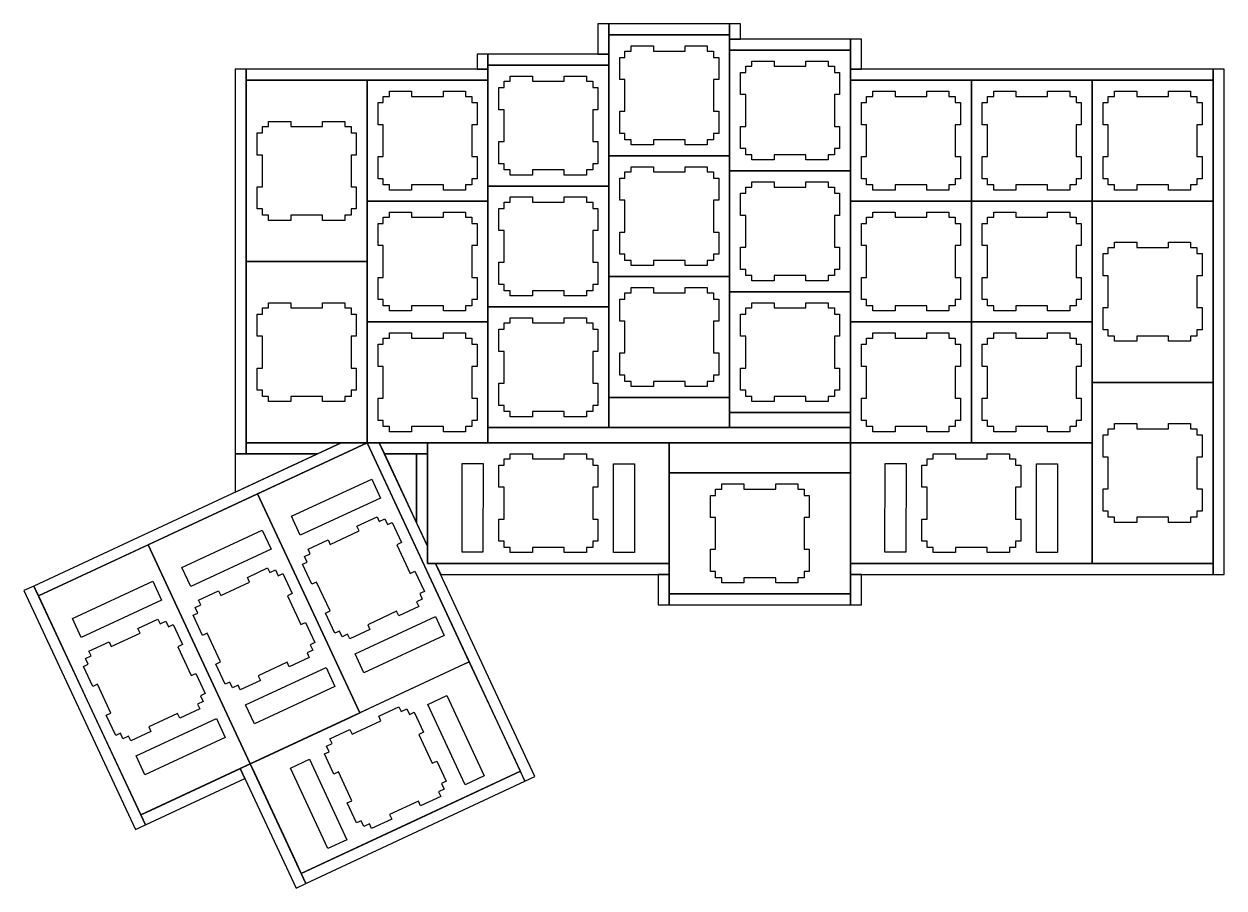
# Model space of a CAD drawing. Extents: x 108 to 496, y 92 to 229.
# Drawn here: x 306.4 to 495.5, y 91.6 to 227.8 of the extents above; entities that cross this region are included whole.
import ezdxf

# ---------------------------------------------------------------- set-up
doc = ezdxf.new("R2010")
doc.units = 0
doc.layers.add('Layer_1', color=7, linetype='CONTINUOUS')

msp = doc.modelspace()

# ---------------------------------------------------------------- linework, layer by layer
at = {"layer": 'Layer_1', "color": 7}
for points in [[(398.558598, 223.079139), (398.558598, 227.841642), (396.829835, 227.841642), (396.829835, 223.079139), (398.558598, 223.079139)], [(417.608598, 227.841642), (398.5586, 227.841642), (398.5586, 226.112879), (417.608598, 226.112879), (417.608598, 227.841642)], [(419.337322, 225.460392), (419.337322, 227.841641), (417.608559, 227.841641), (417.608559, 225.460392), (419.337322, 225.460392)], [(398.558513, 226.112847), (398.558513, 207.062847), (417.608513, 207.062847), (417.608513, 226.112847), (398.558513, 226.112847), (398.558513, 226.112847)], [(436.658598, 225.460392), (417.608613, 225.460392), (417.608613, 223.731629), (436.658598, 223.731629), (436.658598, 225.460392)], [(438.387322, 220.69788), (438.387322, 225.46038), (436.658559, 225.46038), (436.658559, 220.69788), (438.387322, 220.69788)], [(402.077485, 224.384236), (405.578791, 224.384236), (405.578791, 223.572847), (410.588235, 223.572847), (410.588235, 224.384236), (414.080735, 224.384236), (414.080735, 223.572847), (415.068513, 223.572847), (415.068513, 222.585069), (415.879902, 222.585069), (415.879902, 219.092569), (415.068513, 219.092569), (415.068513, 214.083125), (415.879902, 214.083125), (415.879902, 210.581805), (415.068513, 210.581805), (415.068513, 209.602847), (414.080735, 209.602847), (414.080735, 208.791458), (410.588235, 208.791458), (410.588235, 209.602847), (405.578791, 209.602847), (405.578791, 208.791458), (402.077485, 208.791458), (402.077485, 209.602847), (401.098513, 209.602847), (401.098513, 210.581805), (400.287124, 210.581805), (400.287124, 214.083125), (401.098513, 214.083125), (401.098513, 219.092569), (400.287124, 219.092569), (400.287124, 222.585069), (401.098513, 222.585069), (401.098513, 223.572847), (402.077485, 223.572847), (402.077485, 224.384236), (402.077485, 224.384236)], [(417.608513, 223.7316), (417.608513, 204.6816), (436.658513, 204.6816), (436.658513, 223.7316), (417.608513, 223.7316), (417.608513, 223.7316)], [(379.508598, 220.69788), (379.508598, 223.07913), (377.779835, 223.07913), (377.779835, 220.69788), (379.508598, 220.69788)], [(379.508513, 221.35035), (379.508513, 202.30035), (398.558513, 202.30035), (398.558513, 221.35035), (379.508513, 221.35035), (379.508513, 221.35035)], [(398.558598, 223.079139), (379.508587, 223.079139), (379.508587, 221.350377), (398.558598, 221.350377), (398.558598, 223.079139)], [(421.127485, 222.002989), (424.628791, 222.002989), (424.628791, 221.1916), (429.638235, 221.1916), (429.638235, 222.002989), (433.130735, 222.002989), (433.130735, 221.1916), (434.118513, 221.1916), (434.118513, 220.203822), (434.929902, 220.203822), (434.929902, 216.711322), (434.118513, 216.711322), (434.118513, 211.701878), (434.929902, 211.701878), (434.929902, 208.200558), (434.118513, 208.200558), (434.118513, 207.2216), (433.130735, 207.2216), (433.130735, 206.410211), (429.638235, 206.410211), (429.638235, 207.2216), (424.628791, 207.2216), (424.628791, 206.410211), (421.127485, 206.410211), (421.127485, 207.2216), (420.148513, 207.2216), (420.148513, 208.200558), (419.337124, 208.200558), (419.337124, 211.701878), (420.148513, 211.701878), (420.148513, 216.711322), (419.337124, 216.711322), (419.337124, 220.203822), (420.148513, 220.203822), (420.148513, 221.1916), (421.127485, 221.1916), (421.127485, 222.002989), (421.127485, 222.002989)], [(341.408598, 160.090311), (341.408598, 220.697875), (339.679835, 220.697875), (339.679835, 160.090311), (341.408598, 160.090311)], [(379.508598, 220.69788), (341.408615, 220.69788), (341.408615, 218.969118), (379.508598, 218.969118), (379.508598, 220.69788)], [(383.027485, 219.621739), (386.528791, 219.621739), (386.528791, 218.81035), (391.538235, 218.81035), (391.538235, 219.621739), (395.030735, 219.621739), (395.030735, 218.81035), (396.018513, 218.81035), (396.018513, 217.822572), (396.829902, 217.822572), (396.829902, 214.330072), (396.018513, 214.330072), (396.018513, 209.320628), (396.829902, 209.320628), (396.829902, 205.819308), (396.018513, 205.819308), (396.018513, 204.84035), (395.030735, 204.84035), (395.030735, 204.028961), (391.538235, 204.028961), (391.538235, 204.84035), (386.528791, 204.84035), (386.528791, 204.028961), (383.027485, 204.028961), (383.027485, 204.84035), (382.048513, 204.84035), (382.048513, 205.819308), (381.237124, 205.819308), (381.237124, 209.320628), (382.048513, 209.320628), (382.048513, 214.330072), (381.237124, 214.330072), (381.237124, 217.822572), (382.048513, 217.822572), (382.048513, 218.81035), (383.027485, 218.81035), (383.027485, 219.621739), (383.027485, 219.621739)], [(493.808598, 220.69788), (436.658581, 220.69788), (436.658581, 218.969118), (493.808598, 218.969118), (493.808598, 220.69788)], [(495.537322, 141.040331), (495.537322, 220.697863), (493.808559, 220.697863), (493.808559, 141.040331), (495.537322, 141.040331)], [(360.458513, 218.969103), (341.408513, 218.969103), (341.408513, 199.919103), (341.408513, 190.394106), (360.458513, 190.394106), (360.458513, 199.919106), (360.458513, 218.969106), (360.458513, 218.969103)], [(360.458513, 218.969103), (360.458513, 199.919103), (379.508513, 199.919103), (379.508513, 218.969103), (360.458513, 218.969103), (360.458513, 218.969103)], [(436.658513, 218.9691), (436.658513, 199.9191), (455.708513, 199.9191), (455.708513, 218.9691), (436.658513, 218.9691), (436.658513, 218.9691)], [(455.708513, 218.9691), (455.708513, 199.9191), (474.758513, 199.9191), (474.758513, 218.9691), (455.708513, 218.9691), (455.708513, 218.9691)], [(474.758513, 218.9691), (474.758513, 199.9191), (493.808513, 199.9191), (493.808513, 218.9691), (474.758513, 218.9691), (474.758513, 218.9691)], [(363.977485, 217.240492), (367.478791, 217.240492), (367.478791, 216.429103), (372.488235, 216.429103), (372.488235, 217.240492), (375.980735, 217.240492), (375.980735, 216.429103), (376.968513, 216.429103), (376.968513, 215.441325), (377.779902, 215.441325), (377.779902, 211.948825), (376.968513, 211.948825), (376.968513, 206.939381), (377.779902, 206.939381), (377.779902, 203.438061), (376.968513, 203.438061), (376.968513, 202.459103), (375.980735, 202.459103), (375.980735, 201.647714), (372.488235, 201.647714), (372.488235, 202.459103), (367.478791, 202.459103), (367.478791, 201.647714), (363.977485, 201.647714), (363.977485, 202.459103), (362.998513, 202.459103), (362.998513, 203.438061), (362.187124, 203.438061), (362.187124, 206.939381), (362.998513, 206.939381), (362.998513, 211.948825), (362.187124, 211.948825), (362.187124, 215.441325), (362.998513, 215.441325), (362.998513, 216.429103), (363.977485, 216.429103), (363.977485, 217.240492), (363.977485, 217.240492)], [(440.177485, 217.240489), (443.678791, 217.240489), (443.678791, 216.4291), (448.688235, 216.4291), (448.688235, 217.240489), (452.180735, 217.240489), (452.180735, 216.4291), (453.168513, 216.4291), (453.168513, 215.441322), (453.979902, 215.441322), (453.979902, 211.948822), (453.168513, 211.948822), (453.168513, 206.939378), (453.979902, 206.939378), (453.979902, 203.438058), (453.168513, 203.438058), (453.168513, 202.4591), (452.180735, 202.4591), (452.180735, 201.647711), (448.688235, 201.647711), (448.688235, 202.4591), (443.678791, 202.4591), (443.678791, 201.647711), (440.177485, 201.647711), (440.177485, 202.4591), (439.198513, 202.4591), (439.198513, 203.438058), (438.387124, 203.438058), (438.387124, 206.939378), (439.198513, 206.939378), (439.198513, 211.948822), (438.387124, 211.948822), (438.387124, 215.441322), (439.198513, 215.441322), (439.198513, 216.4291), (440.177485, 216.4291), (440.177485, 217.240489), (440.177485, 217.240489)], [(459.227485, 217.240489), (462.728791, 217.240489), (462.728791, 216.4291), (467.738235, 216.4291), (467.738235, 217.240489), (471.230735, 217.240489), (471.230735, 216.4291), (472.218513, 216.4291), (472.218513, 215.441322), (473.029902, 215.441322), (473.029902, 211.948822), (472.218513, 211.948822), (472.218513, 206.939378), (473.029902, 206.939378), (473.029902, 203.438058), (472.218513, 203.438058), (472.218513, 202.4591), (471.230735, 202.4591), (471.230735, 201.647711), (467.738235, 201.647711), (467.738235, 202.4591), (462.728791, 202.4591), (462.728791, 201.647711), (459.227485, 201.647711), (459.227485, 202.4591), (458.248513, 202.4591), (458.248513, 203.438058), (457.437124, 203.438058), (457.437124, 206.939378), (458.248513, 206.939378), (458.248513, 211.948822), (457.437124, 211.948822), (457.437124, 215.441322), (458.248513, 215.441322), (458.248513, 216.4291), (459.227485, 216.4291), (459.227485, 217.240489), (459.227485, 217.240489)], [(478.277485, 217.240489), (481.778791, 217.240489), (481.778791, 216.4291), (486.788235, 216.4291), (486.788235, 217.240489), (490.280735, 217.240489), (490.280735, 216.4291), (491.268513, 216.4291), (491.268513, 215.441322), (492.079902, 215.441322), (492.079902, 211.948822), (491.268513, 211.948822), (491.268513, 206.939378), (492.079902, 206.939378), (492.079902, 203.438058), (491.268513, 203.438058), (491.268513, 202.4591), (490.280735, 202.4591), (490.280735, 201.647711), (486.788235, 201.647711), (486.788235, 202.4591), (481.778791, 202.4591), (481.778791, 201.647711), (478.277485, 201.647711), (478.277485, 202.4591), (477.298513, 202.4591), (477.298513, 203.438058), (476.487124, 203.438058), (476.487124, 206.939378), (477.298513, 206.939378), (477.298513, 211.948822), (476.487124, 211.948822), (476.487124, 215.441322), (477.298513, 215.441322), (477.298513, 216.4291), (478.277485, 216.4291), (478.277485, 217.240489), (478.277485, 217.240489)], [(358.729902, 210.687644), (358.729902, 207.186325), (357.918513, 207.186325), (357.918513, 202.176881), (358.729902, 202.176881), (358.729902, 198.684381), (357.918513, 198.684381), (357.918513, 197.696603), (356.930735, 197.696603), (356.930735, 196.885214), (353.438235, 196.885214), (353.438235, 197.696603), (348.428791, 197.696603), (348.428791, 196.885214), (344.927485, 196.885214), (344.927485, 197.696603), (343.948513, 197.696603), (343.948513, 198.684381), (343.137124, 198.684381), (343.137124, 202.176881), (343.948513, 202.176881), (343.948513, 207.186325), (343.137124, 207.186325), (343.137124, 210.687644), (343.948513, 210.687644), (343.948513, 211.666603), (344.927485, 211.666603), (344.927485, 212.477992), (348.428791, 212.477992), (348.428791, 211.666603), (353.438235, 211.666603), (353.438235, 212.477992), (356.930735, 212.477992), (356.930735, 211.666603), (357.918513, 211.666603), (357.918513, 210.687644), (358.729902, 210.687644), (358.729902, 210.687644)], [(398.558513, 207.062847), (398.558513, 188.012847), (417.608513, 188.012847), (417.608513, 207.062847), (398.558513, 207.062847), (398.558513, 207.062847)], [(402.077485, 205.334236), (405.578791, 205.334236), (405.578791, 204.522847), (410.588235, 204.522847), (410.588235, 205.334236), (414.080735, 205.334236), (414.080735, 204.522847), (415.068513, 204.522847), (415.068513, 203.535069), (415.879902, 203.535069), (415.879902, 200.042569), (415.068513, 200.042569), (415.068513, 195.033125), (415.879902, 195.033125), (415.879902, 191.531805), (415.068513, 191.531805), (415.068513, 190.552847), (414.080735, 190.552847), (414.080735, 189.741458), (410.588235, 189.741458), (410.588235, 190.552847), (405.578791, 190.552847), (405.578791, 189.741458), (402.077485, 189.741458), (402.077485, 190.552847), (401.098513, 190.552847), (401.098513, 191.531805), (400.287124, 191.531805), (400.287124, 195.033125), (401.098513, 195.033125), (401.098513, 200.042569), (400.287124, 200.042569), (400.287124, 203.535069), (401.098513, 203.535069), (401.098513, 204.522847), (402.077485, 204.522847), (402.077485, 205.334236), (402.077485, 205.334236)], [(417.608513, 204.6816), (417.608513, 185.6316), (436.658513, 185.6316), (436.658513, 204.6816), (417.608513, 204.6816), (417.608513, 204.6816)], [(421.127485, 202.952989), (424.628791, 202.952989), (424.628791, 202.1416), (429.638235, 202.1416), (429.638235, 202.952989), (433.130735, 202.952989), (433.130735, 202.1416), (434.118513, 202.1416), (434.118513, 201.153822), (434.929902, 201.153822), (434.929902, 197.661322), (434.118513, 197.661322), (434.118513, 192.651878), (434.929902, 192.651878), (434.929902, 189.150558), (434.118513, 189.150558), (434.118513, 188.1716), (433.130735, 188.1716), (433.130735, 187.360211), (429.638235, 187.360211), (429.638235, 188.1716), (424.628791, 188.1716), (424.628791, 187.360211), (421.127485, 187.360211), (421.127485, 188.1716), (420.148513, 188.1716), (420.148513, 189.150558), (419.337124, 189.150558), (419.337124, 192.651878), (420.148513, 192.651878), (420.148513, 197.661322), (419.337124, 197.661322), (419.337124, 201.153822), (420.148513, 201.153822), (420.148513, 202.1416), (421.127485, 202.1416), (421.127485, 202.952989), (421.127485, 202.952989)], [(379.508513, 202.30035), (379.508513, 183.25035), (398.558513, 183.25035), (398.558513, 202.30035), (379.508513, 202.30035), (379.508513, 202.30035)], [(383.027485, 200.571739), (386.528791, 200.571739), (386.528791, 199.76035), (391.538235, 199.76035), (391.538235, 200.571739), (395.030735, 200.571739), (395.030735, 199.76035), (396.018513, 199.76035), (396.018513, 198.772572), (396.829902, 198.772572), (396.829902, 195.280072), (396.018513, 195.280072), (396.018513, 190.270628), (396.829902, 190.270628), (396.829902, 186.769308), (396.018513, 186.769308), (396.018513, 185.79035), (395.030735, 185.79035), (395.030735, 184.978961), (391.538235, 184.978961), (391.538235, 185.79035), (386.528791, 185.79035), (386.528791, 184.978961), (383.027485, 184.978961), (383.027485, 185.79035), (382.048513, 185.79035), (382.048513, 186.769308), (381.237124, 186.769308), (381.237124, 190.270628), (382.048513, 190.270628), (382.048513, 195.280072), (381.237124, 195.280072), (381.237124, 198.772572), (382.048513, 198.772572), (382.048513, 199.76035), (383.027485, 199.76035), (383.027485, 200.571739), (383.027485, 200.571739)], [(360.458513, 199.919103), (360.458513, 180.869106), (379.508513, 180.869106), (379.508513, 199.919106), (360.458513, 199.919106), (360.458513, 199.919103)], [(436.658513, 199.9191), (436.658513, 180.8691), (455.708513, 180.8691), (455.708513, 199.9191), (436.658513, 199.9191), (436.658513, 199.9191)], [(455.708513, 199.9191), (455.708513, 180.8691), (474.758513, 180.8691), (474.758513, 199.9191), (455.708513, 199.9191), (455.708513, 199.9191)], [(493.808513, 199.9191), (474.758513, 199.9191), (474.758513, 180.8691), (474.758513, 171.344089), (493.808513, 171.344089), (493.808513, 180.8691), (493.808513, 199.9191), (493.808513, 199.9191)], [(363.977485, 198.190492), (367.478791, 198.190492), (367.478791, 197.379103), (372.488235, 197.379103), (372.488235, 198.190492), (375.980735, 198.190492), (375.980735, 197.379103), (376.968513, 197.379103), (376.968513, 196.391325), (377.779902, 196.391325), (377.779902, 192.898825), (376.968513, 192.898825), (376.968513, 187.889383), (377.779902, 187.889383), (377.779902, 184.388064), (376.968513, 184.388064), (376.968513, 183.409106), (375.980735, 183.409106), (375.980735, 182.597717), (372.488235, 182.597717), (372.488235, 183.409106), (367.478791, 183.409106), (367.478791, 182.597717), (363.977485, 182.597717), (363.977485, 183.409106), (362.998513, 183.409106), (362.998513, 184.388064), (362.187124, 184.388064), (362.187124, 187.889383), (362.998513, 187.889383), (362.998513, 192.898828), (362.187124, 192.898828), (362.187124, 196.391328), (362.998513, 196.391328), (362.998513, 197.379106), (363.977485, 197.379106), (363.977485, 198.190495), (363.977485, 198.190492)], [(440.177485, 198.190489), (443.678791, 198.190489), (443.678791, 197.3791), (448.688235, 197.3791), (448.688235, 198.190489), (452.180735, 198.190489), (452.180735, 197.3791), (453.168513, 197.3791), (453.168513, 196.391322), (453.979902, 196.391322), (453.979902, 192.898822), (453.168513, 192.898822), (453.168513, 187.889378), (453.979902, 187.889378), (453.979902, 184.388058), (453.168513, 184.388058), (453.168513, 183.4091), (452.180735, 183.4091), (452.180735, 182.597711), (448.688235, 182.597711), (448.688235, 183.4091), (443.678791, 183.4091), (443.678791, 182.597711), (440.177485, 182.597711), (440.177485, 183.4091), (439.198513, 183.4091), (439.198513, 184.388058), (438.387124, 184.388058), (438.387124, 187.889378), (439.198513, 187.889378), (439.198513, 192.898822), (438.387124, 192.898822), (438.387124, 196.391322), (439.198513, 196.391322), (439.198513, 197.3791), (440.177485, 197.3791), (440.177485, 198.190489), (440.177485, 198.190489)], [(459.227485, 198.190489), (462.728791, 198.190489), (462.728791, 197.3791), (467.738235, 197.3791), (467.738235, 198.190489), (471.230735, 198.190489), (471.230735, 197.3791), (472.218513, 197.3791), (472.218513, 196.391322), (473.029902, 196.391322), (473.029902, 192.898822), (472.218513, 192.898822), (472.218513, 187.889378), (473.029902, 187.889378), (473.029902, 184.388058), (472.218513, 184.388058), (472.218513, 183.4091), (471.230735, 183.4091), (471.230735, 182.597711), (467.738235, 182.597711), (467.738235, 183.4091), (462.728791, 183.4091), (462.728791, 182.597711), (459.227485, 182.597711), (459.227485, 183.4091), (458.248513, 183.4091), (458.248513, 184.388058), (457.437124, 184.388058), (457.437124, 187.889378), (458.248513, 187.889378), (458.248513, 192.898822), (457.437124, 192.898822), (457.437124, 196.391322), (458.248513, 196.391322), (458.248513, 197.3791), (459.227485, 197.3791), (459.227485, 198.190489), (459.227485, 198.190489)], [(492.079902, 191.637642), (492.079902, 188.136322), (491.268513, 188.136322), (491.268513, 183.126878), (492.079902, 183.126878), (492.079902, 179.634366), (491.268513, 179.634366), (491.268513, 178.646589), (490.280735, 178.646589), (490.280735, 177.8352), (486.788235, 177.8352), (486.788235, 178.646589), (481.778791, 178.646589), (481.778791, 177.8352), (478.277485, 177.8352), (478.277485, 178.646589), (477.298513, 178.646589), (477.298513, 179.634366), (476.487124, 179.634366), (476.487124, 183.126878), (477.298513, 183.126878), (477.298513, 188.136322), (476.487124, 188.136322), (476.487124, 191.637642), (477.298513, 191.637642), (477.298513, 192.6166), (478.277485, 192.6166), (478.277485, 193.427989), (481.778791, 193.427989), (481.778791, 192.6166), (486.788235, 192.6166), (486.788235, 193.427989), (490.280735, 193.427989), (490.280735, 192.6166), (491.268513, 192.6166), (491.268513, 191.637642), (492.079902, 191.637642), (492.079902, 191.637642)], [(360.458513, 190.394103), (341.408513, 190.394103), (341.408513, 171.344089), (341.408513, 161.819089), (360.458513, 161.819089), (360.458513, 171.344089), (360.458513, 190.394103), (360.458513, 190.394103)], [(398.558513, 188.012847), (398.558513, 168.962839), (417.608513, 168.962839), (417.608513, 188.012847), (398.558513, 188.012847), (398.558513, 188.012847)], [(402.077485, 186.284236), (405.578791, 186.284236), (405.578791, 185.472847), (410.588235, 185.472847), (410.588235, 186.284236), (414.080735, 186.284236), (414.080735, 185.472847), (415.068513, 185.472847), (415.068513, 184.485069), (415.879902, 184.485069), (415.879902, 180.992569), (415.068513, 180.992569), (415.068513, 175.983116), (415.879902, 175.983116), (415.879902, 172.481811), (415.068513, 172.481811), (415.068513, 171.502839), (414.080735, 171.502839), (414.080735, 170.69145), (410.588235, 170.69145), (410.588235, 171.502839), (405.578791, 171.502839), (405.578791, 170.69145), (402.077485, 170.69145), (402.077485, 171.502839), (401.098513, 171.502839), (401.098513, 172.481811), (400.287124, 172.481811), (400.287124, 175.983116), (401.098513, 175.983116), (401.098513, 180.992569), (400.287124, 180.992569), (400.287124, 184.485069), (401.098513, 184.485069), (401.098513, 185.472847), (402.077485, 185.472847), (402.077485, 186.284236), (402.077485, 186.284236)], [(417.608513, 185.6316), (417.608513, 166.581589), (436.658513, 166.581589), (436.658513, 185.6316), (417.608513, 185.6316), (417.608513, 185.6316)], [(358.729902, 182.112644), (358.729902, 178.611311), (357.918513, 178.611311), (357.918513, 173.601866), (358.729902, 173.601866), (358.729902, 170.109366), (357.918513, 170.109366), (357.918513, 169.121589), (356.930735, 169.121589), (356.930735, 168.3102), (353.438235, 168.3102), (353.438235, 169.121589), (348.428791, 169.121589), (348.428791, 168.3102), (344.927485, 168.3102), (344.927485, 169.121589), (343.948513, 169.121589), (343.948513, 170.109366), (343.137124, 170.109366), (343.137124, 173.601866), (343.948513, 173.601866), (343.948513, 178.611311), (343.137124, 178.611311), (343.137124, 182.112644), (343.948513, 182.112644), (343.948513, 183.091603), (344.927485, 183.091603), (344.927485, 183.902992), (348.428791, 183.902992), (348.428791, 183.091603), (353.438235, 183.091603), (353.438235, 183.902992), (356.930735, 183.902992), (356.930735, 183.091603), (357.918513, 183.091603), (357.918513, 182.112644), (358.729902, 182.112644), (358.729902, 182.112644)], [(421.127485, 183.902989), (424.628791, 183.902989), (424.628791, 183.0916), (429.638235, 183.0916), (429.638235, 183.902989), (433.130735, 183.902989), (433.130735, 183.0916), (434.118513, 183.0916), (434.118513, 182.103822), (434.929902, 182.103822), (434.929902, 178.611311), (434.118513, 178.611311), (434.118513, 173.601866), (434.929902, 173.601866), (434.929902, 170.100561), (434.118513, 170.100561), (434.118513, 169.121589), (433.130735, 169.121589), (433.130735, 168.3102), (429.638235, 168.3102), (429.638235, 169.121589), (424.628791, 169.121589), (424.628791, 168.3102), (421.127485, 168.3102), (421.127485, 169.121589), (420.148513, 169.121589), (420.148513, 170.100561), (419.337124, 170.100561), (419.337124, 173.601866), (420.148513, 173.601866), (420.148513, 178.611311), (419.337124, 178.611311), (419.337124, 182.103822), (420.148513, 182.103822), (420.148513, 183.0916), (421.127485, 183.0916), (421.127485, 183.902989), (421.127485, 183.902989)], [(379.508513, 183.25035), (379.508513, 164.200339), (398.558513, 164.200339), (398.558513, 183.25035), (379.508513, 183.25035), (379.508513, 183.25035)], [(360.458513, 180.869103), (360.458513, 161.819089), (379.508513, 161.819089), (379.508513, 180.869103), (360.458513, 180.869103), (360.458513, 180.869103)], [(383.027485, 181.521739), (386.528791, 181.521739), (386.528791, 180.71035), (391.538235, 180.71035), (391.538235, 181.521739), (395.030735, 181.521739), (395.030735, 180.71035), (396.018513, 180.71035), (396.018513, 179.722561), (396.829902, 179.722561), (396.829902, 176.230061), (396.018513, 176.230061), (396.018513, 171.220616), (396.829902, 171.220616), (396.829902, 167.719311), (396.018513, 167.719311), (396.018513, 166.740339), (395.030735, 166.740339), (395.030735, 165.92895), (391.538235, 165.92895), (391.538235, 166.740339), (386.528791, 166.740339), (386.528791, 165.92895), (383.027485, 165.92895), (383.027485, 166.740339), (382.048513, 166.740339), (382.048513, 167.719311), (381.237124, 167.719311), (381.237124, 171.220616), (382.048513, 171.220616), (382.048513, 176.230061), (381.237124, 176.230061), (381.237124, 179.722561), (382.048513, 179.722561), (382.048513, 180.71035), (383.027485, 180.71035), (383.027485, 181.521739), (383.027485, 181.521739)], [(436.658513, 180.8691), (436.658513, 161.819089), (455.708513, 161.819089), (455.708513, 180.8691), (436.658513, 180.8691), (436.658513, 180.8691)], [(455.708513, 180.8691), (455.708513, 161.819089), (474.758513, 161.819089), (474.758513, 180.8691), (455.708513, 180.8691), (455.708513, 180.8691)], [(363.977485, 179.140478), (367.478791, 179.140478), (367.478791, 178.329089), (372.488235, 178.329089), (372.488235, 179.140478), (375.980735, 179.140478), (375.980735, 178.329089), (376.968513, 178.329089), (376.968513, 177.341311), (377.779902, 177.341311), (377.779902, 173.848811), (376.968513, 173.848811), (376.968513, 168.839366), (377.779902, 168.839366), (377.779902, 165.338061), (376.968513, 165.338061), (376.968513, 164.359089), (375.980735, 164.359089), (375.980735, 163.5477), (372.488235, 163.5477), (372.488235, 164.359089), (367.478791, 164.359089), (367.478791, 163.5477), (363.977485, 163.5477), (363.977485, 164.359089), (362.998513, 164.359089), (362.998513, 165.338061), (362.187124, 165.338061), (362.187124, 168.839366), (362.998513, 168.839366), (362.998513, 173.848811), (362.187124, 173.848811), (362.187124, 177.341311), (362.998513, 177.341311), (362.998513, 178.329089), (363.977485, 178.329089), (363.977485, 179.140478), (363.977485, 179.140478)], [(440.177485, 179.140478), (443.678791, 179.140478), (443.678791, 178.329089), (448.688235, 178.329089), (448.688235, 179.140478), (452.180735, 179.140478), (452.180735, 178.329089), (453.168513, 178.329089), (453.168513, 177.341311), (453.979902, 177.341311), (453.979902, 173.848811), (453.168513, 173.848811), (453.168513, 168.839366), (453.979902, 168.839366), (453.979902, 165.338061), (453.168513, 165.338061), (453.168513, 164.359089), (452.180735, 164.359089), (452.180735, 163.5477), (448.688235, 163.5477), (448.688235, 164.359089), (443.678791, 164.359089), (443.678791, 163.5477), (440.177485, 163.5477), (440.177485, 164.359089), (439.198513, 164.359089), (439.198513, 165.338061), (438.387124, 165.338061), (438.387124, 168.839366), (439.198513, 168.839366), (439.198513, 173.848811), (438.387124, 173.848811), (438.387124, 177.341311), (439.198513, 177.341311), (439.198513, 178.329089), (440.177485, 178.329089), (440.177485, 179.140478), (440.177485, 179.140478)], [(459.227485, 179.140478), (462.728791, 179.140478), (462.728791, 178.329089), (467.738235, 178.329089), (467.738235, 179.140478), (471.230735, 179.140478), (471.230735, 178.329089), (472.218513, 178.329089), (472.218513, 177.341311), (473.029902, 177.341311), (473.029902, 173.848811), (472.218513, 173.848811), (472.218513, 168.839366), (473.029902, 168.839366), (473.029902, 165.338061), (472.218513, 165.338061), (472.218513, 164.359089), (471.230735, 164.359089), (471.230735, 163.5477), (467.738235, 163.5477), (467.738235, 164.359089), (462.728791, 164.359089), (462.728791, 163.5477), (459.227485, 163.5477), (459.227485, 164.359089), (458.248513, 164.359089), (458.248513, 165.338061), (457.437124, 165.338061), (457.437124, 168.839366), (458.248513, 168.839366), (458.248513, 173.848811), (457.437124, 173.848811), (457.437124, 177.341311), (458.248513, 177.341311), (458.248513, 178.329089), (459.227485, 178.329089), (459.227485, 179.140478), (459.227485, 179.140478)], [(493.808513, 171.344089), (474.758513, 171.344089), (474.758513, 152.294089), (474.758513, 142.769089), (493.808513, 142.769089), (493.808513, 152.294089), (493.808513, 171.344089), (493.808513, 171.344089)], [(398.558513, 168.962839), (398.558513, 164.200339), (417.608513, 164.200339), (417.608513, 168.962839), (398.558513, 168.962839), (398.558513, 168.962839)], [(417.608513, 166.581589), (417.608513, 164.200339), (436.658513, 164.200339), (436.658513, 166.581589), (417.608513, 166.581589), (417.608513, 166.581589)], [(492.079902, 163.062644), (492.079902, 159.561311), (491.268513, 159.561311), (491.268513, 154.551866), (492.079902, 154.551866), (492.079902, 151.059366), (491.268513, 151.059366), (491.268513, 150.071589), (490.280735, 150.071589), (490.280735, 149.2602), (486.788235, 149.2602), (486.788235, 150.071589), (481.778791, 150.071589), (481.778791, 149.2602), (478.277485, 149.2602), (478.277485, 150.071589), (477.298513, 150.071589), (477.298513, 151.059366), (476.487124, 151.059366), (476.487124, 154.551866), (477.298513, 154.551866), (477.298513, 159.561311), (476.487124, 159.561311), (476.487124, 163.062644), (477.298513, 163.062644), (477.298513, 164.041589), (478.277485, 164.041589), (478.277485, 164.852978), (481.778791, 164.852978), (481.778791, 164.041589), (486.788235, 164.041589), (486.788235, 164.852978), (490.280735, 164.852978), (490.280735, 164.041589), (491.268513, 164.041589), (491.268513, 163.062644), (492.079902, 163.062644), (492.079902, 163.062644)], [(379.508513, 164.200339), (379.508513, 161.819089), (436.658513, 161.819089), (436.658513, 164.200339), (379.508513, 164.200339), (379.508513, 164.200339)], [(356.355341, 161.817297), (307.936591, 139.230699), (308.659785, 137.669658), (360.456368, 161.817297), (356.355341, 161.817297), (356.355341, 161.817297)], [(341.406368, 161.817294), (341.406368, 160.088683), (352.651174, 160.088683), (356.355341, 161.817294), (341.406368, 161.817294), (341.406368, 161.817294)], [(343.193794, 153.768203), (351.244635, 136.503047), (359.29556, 119.237868), (360.830228, 119.953499), (375.026034, 126.573115), (376.560702, 127.288745), (368.509833, 144.553916), (360.458993, 161.819089), (343.193794, 153.7682), (343.193794, 153.768203)], [(360.456368, 161.817297), (385.344869, 108.459655), (386.905896, 109.191669), (371.251368, 142.767297), (369.981368, 142.767297), (369.981368, 144.46063), (369.981368, 145.492505), (362.370202, 161.817297), (360.456368, 161.817297), (360.456368, 161.817297)], [(362.370202, 161.817294), (363.172757, 160.088683), (369.981368, 160.088683), (369.981368, 161.817294), (362.370202, 161.817294), (362.370202, 161.817294)], [(408.083513, 161.819089), (389.033513, 161.819089), (369.983513, 161.819089), (369.983513, 160.125755), (369.983513, 144.462422), (369.983513, 142.769089), (389.033513, 142.769089), (408.083513, 142.769089), (408.083513, 161.819089), (408.083513, 161.819089)], [(408.083513, 161.819089), (408.083513, 157.056589), (436.658513, 157.056589), (436.658513, 161.819089), (408.083513, 161.819089), (408.083513, 161.819089)], [(474.758513, 161.819089), (455.708513, 161.819089), (436.658513, 161.819089), (436.658513, 160.125755), (436.658513, 144.462422), (436.658513, 142.769089), (455.708513, 142.769089), (474.758513, 142.769089), (474.758513, 161.819089), (474.758513, 161.819089)], [(339.677757, 160.088683), (339.677757, 154.038544), (352.651174, 160.088683), (339.677757, 160.088683), (339.677757, 160.088683)], [(368.254761, 149.198306), (368.254761, 160.09032), (363.174761, 160.09032), (368.254761, 149.198306), (368.254761, 149.198306)], [(368.252757, 160.088683), (368.252757, 149.196669), (369.981368, 145.492502), (369.981368, 160.088683), (368.252757, 160.088683), (368.252757, 160.088683)], [(396.829902, 158.300144), (396.829902, 154.798811), (396.018513, 154.798811), (396.018513, 149.789366), (396.829902, 149.789366), (396.829902, 146.296866), (396.018513, 146.296866), (396.018513, 145.309089), (395.030735, 145.309089), (395.030735, 144.4977), (391.538235, 144.4977), (391.538235, 145.309089), (386.528791, 145.309089), (386.528791, 144.4977), (383.027485, 144.4977), (383.027485, 145.309089), (382.048513, 145.309089), (382.048513, 146.296866), (381.237124, 146.296866), (381.237124, 149.789366), (382.048513, 149.789366), (382.048513, 154.798811), (381.237124, 154.798811), (381.237124, 158.300144), (382.048513, 158.300144), (382.048513, 159.279089), (383.027485, 159.279089), (383.027485, 160.090478), (386.528791, 160.090478), (386.528791, 159.279089), (391.538235, 159.279089), (391.538235, 160.090478), (395.030735, 160.090478), (395.030735, 159.279089), (396.018513, 159.279089), (396.018513, 158.300144), (396.829902, 158.300144), (396.829902, 158.300144)], [(463.504902, 158.300144), (463.504902, 154.798811), (462.693513, 154.798811), (462.693513, 149.789366), (463.504902, 149.789366), (463.504902, 146.296866), (462.693513, 146.296866), (462.693513, 145.309089), (461.705735, 145.309089), (461.705735, 144.4977), (458.213235, 144.4977), (458.213235, 145.309089), (453.203791, 145.309089), (453.203791, 144.4977), (449.702485, 144.4977), (449.702485, 145.309089), (448.723513, 145.309089), (448.723513, 146.296866), (447.912124, 146.296866), (447.912124, 149.789366), (448.723513, 149.789366), (448.723513, 154.798811), (447.912124, 154.798811), (447.912124, 158.300144), (448.723513, 158.300144), (448.723513, 159.279089), (449.702485, 159.279089), (449.702485, 160.090478), (453.203791, 160.090478), (453.203791, 159.279089), (458.213235, 159.279089), (458.213235, 160.090478), (461.705735, 160.090478), (461.705735, 159.279089), (462.693513, 159.279089), (462.693513, 158.300144), (463.504902, 158.300144), (463.504902, 158.300144)], [(378.741235, 158.538255), (378.714707, 144.568255), (375.416234, 144.577004), (375.442763, 158.547004), (378.741235, 158.538255), (378.741235, 158.538255)], [(402.624291, 158.485339), (402.589013, 144.515339), (399.290541, 144.524088), (399.31707, 158.494088), (402.624376, 158.485339), (402.624291, 158.485339)], [(408.083513, 157.056589), (408.083513, 138.006589), (427.133513, 138.006589), (436.658513, 138.006589), (436.658513, 157.056589), (427.133513, 157.056589), (408.083513, 157.056589), (408.083513, 157.056589)], [(445.416235, 158.538255), (445.389707, 144.568255), (442.091234, 144.577004), (442.117763, 158.547004), (445.416235, 158.538255), (445.416235, 158.538255)], [(469.299291, 158.485339), (469.264013, 144.515339), (465.965541, 144.524088), (465.99207, 158.494088), (469.299376, 158.485339), (469.299291, 158.485339)], [(348.522347, 150.229365), (361.198359, 156.101371), (362.584465, 153.108241), (349.912123, 147.22831), (348.522347, 150.229416), (348.522347, 150.229365)], [(416.364985, 155.327978), (419.866291, 155.327978), (419.866291, 154.516589), (424.875735, 154.516589), (424.875735, 155.327978), (428.368235, 155.327978), (428.368235, 154.516589), (429.356013, 154.516589), (429.356013, 153.528811), (430.167402, 153.528811), (430.167402, 150.036311), (429.356013, 150.036311), (429.356013, 145.026866), (430.167402, 145.026866), (430.167402, 141.525547), (429.356013, 141.525547), (429.356013, 140.546589), (428.368235, 140.546589), (428.368235, 139.7352), (424.875735, 139.7352), (424.875735, 140.546589), (419.866291, 140.546589), (419.866291, 139.7352), (416.364985, 139.7352), (416.364985, 140.546589), (415.386013, 140.546589), (415.386013, 141.525547), (414.574624, 141.525547), (414.574624, 145.026866), (415.386013, 145.026866), (415.386013, 150.036311), (414.574624, 150.036311), (414.574624, 153.528811), (415.386013, 153.528811), (415.386013, 154.516589), (416.364985, 154.516589), (416.364985, 155.327978), (416.364985, 155.327978)], [(325.928624, 145.71732), (333.979465, 128.452178), (342.03039, 111.186971), (343.565058, 111.902631), (357.760864, 118.522237), (359.29556, 119.237868), (351.244635, 136.503047), (343.193794, 153.768203), (325.928624, 145.71732), (325.928624, 145.71732)], [(351.138971, 145.05613), (354.312277, 146.535849), (354.655206, 145.800491), (359.195315, 147.917581), (358.852443, 148.652968), (362.017678, 150.128936), (362.360606, 149.39357), (363.255815, 149.811021), (363.673278, 148.915801), (364.408636, 149.258701), (365.88463, 146.09341), (365.149272, 145.75051), (367.266362, 141.210401), (368.001692, 141.553329), (369.48144, 138.380079), (368.746081, 138.037151), (369.159791, 137.1499), (368.264554, 136.732465), (368.607482, 135.997079), (365.442191, 134.521085), (365.099291, 135.256471), (360.559182, 133.139381), (360.902082, 132.404023), (357.728775, 130.924276), (357.385875, 131.659634), (356.498681, 131.245924), (356.084943, 132.133175), (355.349585, 131.790275), (353.869866, 134.963525), (354.605224, 135.306453), (352.488162, 139.846534), (351.752776, 139.503634), (350.276782, 142.668897), (351.012168, 143.011825), (350.594705, 143.907034), (351.481871, 144.320744), (351.138971, 145.05613), (351.138971, 145.05613)], [(331.257205, 142.178479), (343.933188, 148.05048), (345.319295, 145.057372), (332.646952, 139.177441), (331.257177, 142.178536), (331.257205, 142.178479)], [(308.663454, 137.666452), (316.714323, 120.401245), (324.765163, 103.136103), (326.299859, 103.851734), (340.495665, 110.471369), (342.030333, 111.187), (333.979493, 128.45215), (325.928596, 145.71732), (308.663426, 137.666452), (308.663454, 137.666452)], [(333.873801, 137.005261), (337.047107, 138.484981), (337.390035, 137.749623), (341.930116, 139.866713), (341.587216, 140.602071), (344.752508, 142.078065), (345.095408, 141.342678), (345.990645, 141.760141), (346.40808, 140.864904), (347.143466, 141.207833), (348.619432, 138.042541), (347.884045, 137.699641), (350.001135, 133.159532), (350.736494, 133.50246), (352.216213, 130.329182), (351.480855, 129.986282), (351.894593, 129.099032), (350.999384, 128.681569), (351.342284, 127.94621), (348.17702, 126.470216), (347.834092, 127.205575), (343.293983, 125.088513), (343.636911, 124.353118), (340.463605, 122.873427), (340.120677, 123.608757), (339.233483, 123.195047), (338.819745, 124.082297), (338.084415, 123.739397), (336.604667, 126.912656), (337.340054, 127.255556), (335.222992, 131.795665), (334.487606, 131.452765), (333.01164, 134.618028), (333.74697, 134.960928), (333.329507, 135.856165), (334.216701, 136.269875), (333.873801, 137.005261), (333.873801, 137.005261)], [(371.251368, 142.767294), (372.053952, 141.038683), (408.081368, 141.038683), (408.081368, 142.767294), (371.251368, 142.767294), (371.251368, 142.767294)], [(493.808598, 142.769114), (436.658502, 142.769114), (436.658502, 141.040352), (493.808598, 141.040352), (493.808598, 142.769114)], [(313.992007, 134.127611), (326.668046, 139.999611), (328.054096, 137.006503), (315.381754, 131.126573), (313.991979, 134.127639), (313.992007, 134.127611)], [(408.083513, 136.277794), (408.083513, 141.040285), (406.354751, 141.040285), (406.354751, 136.277794), (408.083513, 136.277794)], [(438.387265, 136.277865), (438.387265, 141.040356), (436.658503, 141.040356), (436.658503, 136.277865), (438.387265, 136.277865)], [(325.495773, 101.569315), (307.932822, 139.233184), (306.366031, 138.502578), (323.928982, 100.838708), (325.495773, 101.569315)], [(436.658513, 138.00656), (408.083513, 138.00656), (408.083513, 136.277798), (436.658513, 136.277798), (436.658513, 138.00656)], [(358.567793, 128.561596), (371.240136, 134.441527), (372.626242, 131.448391), (359.953871, 125.56846), (358.567793, 128.561568), (358.567793, 128.561596)], [(316.608659, 128.954365), (319.781993, 130.434112), (320.124865, 129.698754), (324.664974, 131.815816), (324.322046, 132.551174), (327.487309, 134.027196), (327.830209, 133.29181), (328.725446, 133.709245), (329.142909, 132.814036), (329.878268, 133.156936), (331.354262, 129.991701), (330.618903, 129.648772), (332.735993, 125.108663), (333.47138, 125.451563), (334.951071, 122.278305), (334.215685, 121.935405), (334.629422, 121.048155), (333.734185, 120.630691), (334.077113, 119.895333), (330.911822, 118.419339), (330.568922, 119.154697), (326.028813, 117.037607), (326.371713, 116.302249), (323.198406, 114.822502), (322.855478, 115.55786), (321.968313, 115.144179), (321.554575, 116.031429), (320.819217, 115.688501), (319.339497, 118.861779), (320.074855, 119.204679), (317.957765, 123.744788), (317.222407, 123.40186), (315.746413, 126.567188), (316.481771, 126.91006), (316.064337, 127.805297), (316.95153, 128.219035), (316.60863, 128.954365), (316.608659, 128.954365)], [(376.560702, 127.288745), (359.29556, 119.237868), (342.03039, 111.186971), (342.746021, 109.652303), (349.365627, 95.456526), (350.081258, 93.921829), (367.346429, 101.972726), (384.611627, 110.023595), (376.560702, 127.288745), (376.560702, 127.288745)], [(341.302623, 120.510719), (353.974994, 126.390658), (355.361043, 123.397542), (342.688758, 117.517611), (341.302651, 120.510719), (341.302623, 120.510719)], [(373.021917, 121.960184), (378.893889, 109.284145), (375.900753, 107.898067), (370.020795, 120.570381), (373.021946, 121.960184), (373.021917, 121.960184)], [(367.848615, 119.343532), (369.328362, 116.170226), (368.593004, 115.827326), (370.710094, 111.287245), (371.445424, 111.630145), (372.921418, 108.464853), (372.18606, 108.121953), (372.603523, 107.226716), (371.708286, 106.809281), (372.051214, 106.073895), (368.885923, 104.597901), (368.542994, 105.333287), (364.002914, 103.216197), (364.345814, 102.480811), (361.172535, 101.00112), (360.829635, 101.73645), (359.942385, 101.32274), (359.524922, 102.217977), (358.789564, 101.875077), (357.313598, 105.040341), (358.048928, 105.383269), (355.931866, 109.92335), (355.19648, 109.58045), (353.71676, 112.753728), (354.452119, 113.096628), (354.038409, 113.983878), (354.925659, 114.397588), (354.582759, 115.133003), (357.756009, 116.612694), (358.098909, 115.877307), (362.639018, 117.994369), (362.296118, 118.729755), (365.461382, 120.205749), (365.804338, 119.470391), (366.699519, 119.887854), (367.113228, 119.000604), (367.848587, 119.343532), (367.848615, 119.343532)], [(324.037481, 112.45985), (336.709795, 118.339781), (338.095873, 115.346645), (325.423503, 109.466686), (324.037453, 112.459822), (324.037481, 112.45985)], [(351.354024, 111.91471), (357.233983, 99.242396), (354.240875, 97.856318), (348.360973, 110.528632), (351.354081, 111.91471), (351.354024, 111.91471)], [(340.463616, 110.456402), (324.765138, 103.136081), (325.495744, 101.56929), (341.194223, 108.889611), (340.463616, 110.456402)], [(350.811875, 92.355058), (342.030387, 111.187021), (340.463596, 110.456415), (349.245084, 91.624451), (350.811875, 92.355058)], [(384.6116, 110.023595), (350.081273, 93.921839), (350.81188, 92.355049), (385.342206, 108.456804), (384.6116, 110.023595)]]:
    msp.add_lwpolyline(points, dxfattribs=at)

doc.saveas('drawing.dxf')
